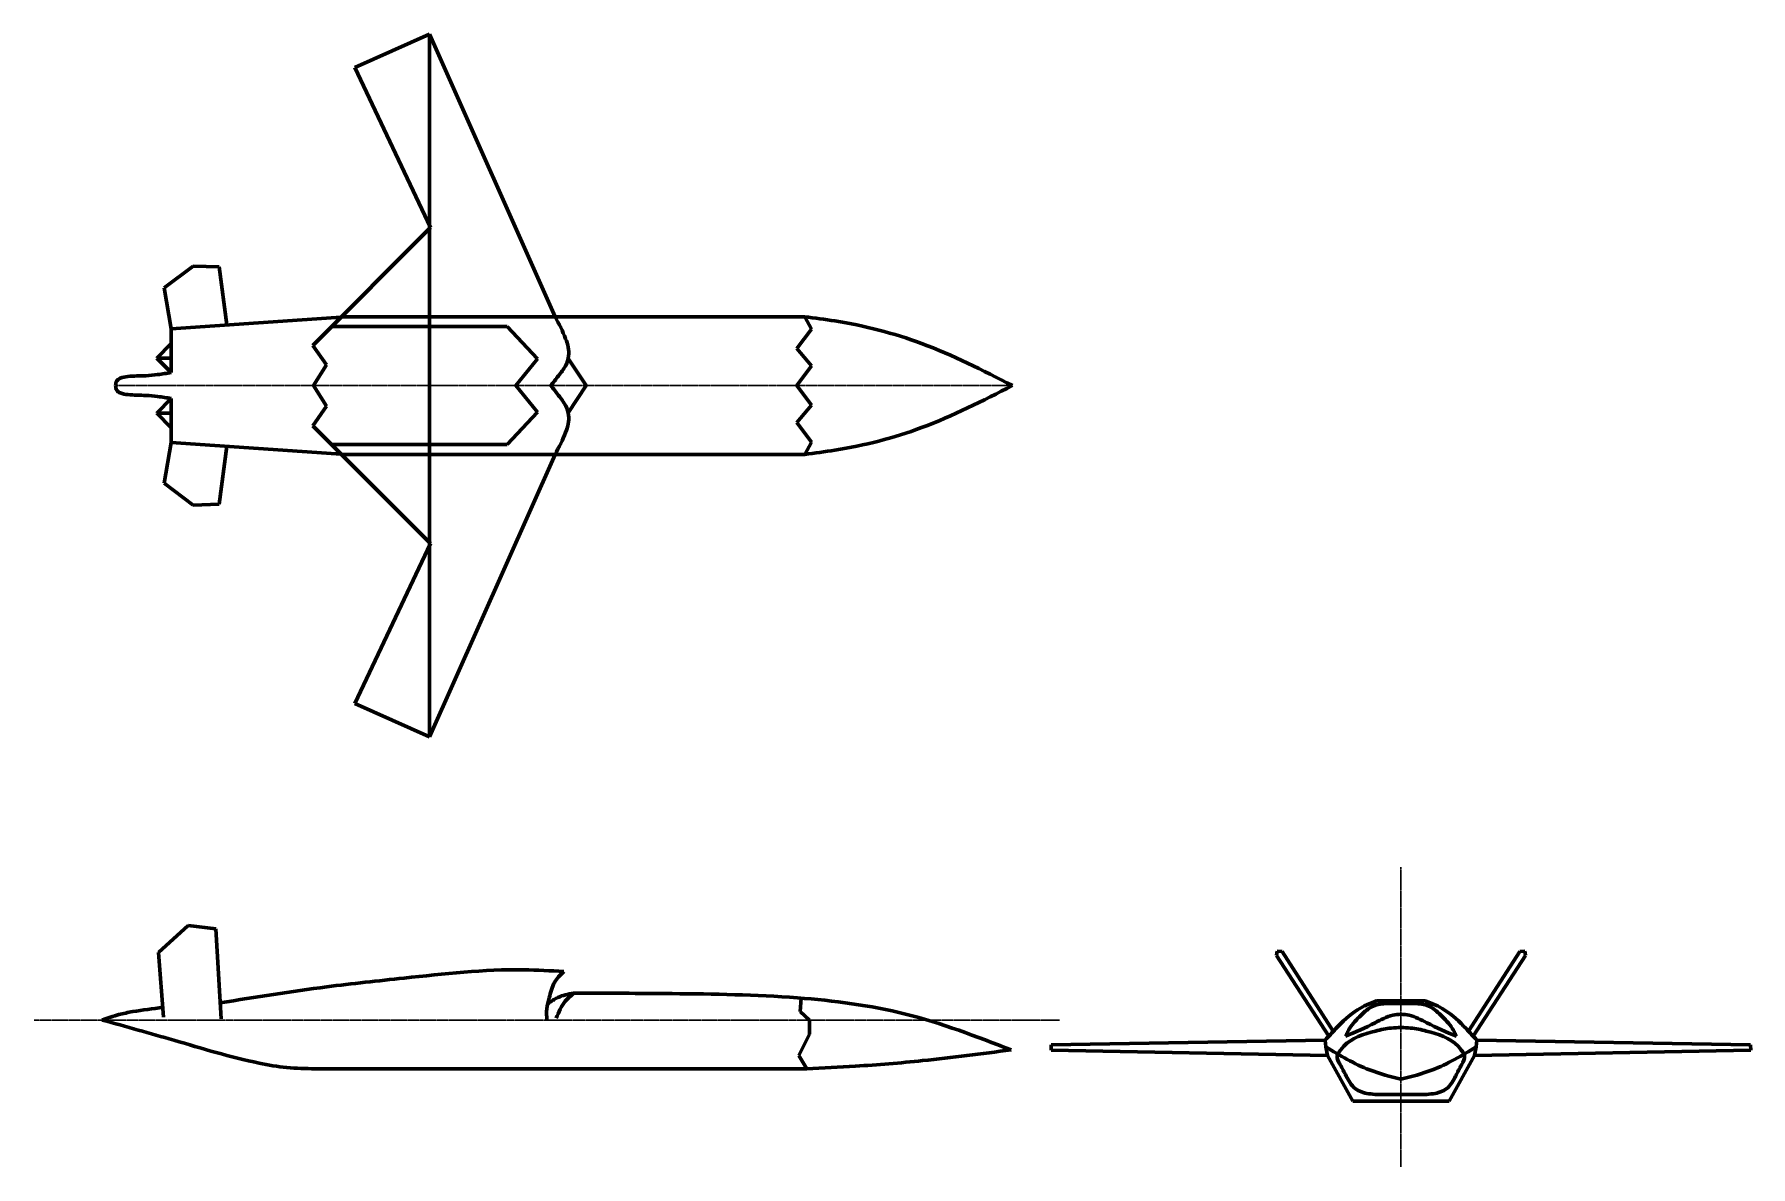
# Model space of a CAD drawing. Header units: millimetres. Extents: x 39448 to 69997, y 20141 to 35071.
# Drawn here: x 58515 to 69997, y 27495 to 35071 of the extents above; entities that cross this region are included whole.
import ezdxf

# ---------------------------------------------------------------- set-up
doc = ezdxf.new("R2010")
doc.units = ezdxf.units.MM
doc.linetypes.add('CENTER', pattern=[2, 1.25, -0.25, 0.25, -0.25])
doc.layers.add('_axes (Оси)', color=6, linetype='CENTER', lineweight=30)
doc.layers.add('_basic (Основной)', color=4, linetype='Continuous', lineweight=60)

msp = doc.modelspace()

# ---------------------------------------------------------------- linework, layer by layer
at = {"layer": '_axes (Оси)', "transparency": 33554687}
for p, q in [((65058.967, 32720.898), (59058.855, 32720.898)), ((65058.967, 32720.898), (59058.855, 32720.898)), ((67657.263, 28080.16), (67657.263, 29499.241)), ((67657.263, 28080.16), (67657.263, 29499.241)), ((58515.277, 28476.296), (65372.376, 28476.296)), ((67657.263, 28080.16), (67657.263, 27495.099)), ((67657.263, 28080.16), (67657.263, 27495.099))]:
    msp.add_line(p, q, dxfattribs=at)
at = {"layer": '_basic (Основной)', "transparency": 33554687}
for p, q in [((61159.772, 35070.745), (60658.559, 34848.104)), ((61999.188, 33181.041), (61159.772, 35070.745)), ((61159.772, 35070.745), (61159.772, 30371.051)), ((60658.559, 34848.104), (61164.657, 33777.969)), ((61164.657, 33777.969), (60378.735, 32989.892)), ((59578.583, 33520.367), (59384.699, 33375.003)), ((59751.432, 33514.882), (59578.583, 33520.367)), ((59802.321, 33126.559), (59751.432, 33514.882)), ((59384.699, 33375.003), (59429.772, 33101.098)), ((60599.516, 33181.041), (59429.772, 33101.098)), ((59429.772, 33101.098), (59429.772, 33002.69)), ((61678.107, 33115.388), (60503.889, 33115.388)), ((61995.809, 33181.041), (60599.516, 33181.041)), ((61881.686, 32898.843), (61678.107, 33115.388)), ((63669.225, 33181.041), (61995.809, 33181.041)), ((63715.249, 33098.546), (63616.089, 32968.558)), ((63715.249, 33098.546), (63669.225, 33181.041)), ((59334.944, 32905.185), (59429.772, 33002.69)), ((59429.772, 33002.69), (59429.772, 32807.68)), ((60378.735, 32989.892), (60470.284, 32859.15)), ((63616.089, 32968.558), (63714.314, 32852.598)), ((59429.772, 32905.185), (59334.944, 32905.185)), ((59334.944, 32905.185), (59429.772, 32807.68)), ((60470.284, 32859.15), (60383.605, 32720.898)), ((61881.686, 32898.843), (61737.296, 32720.898)), ((62207.487, 32720.898), (62087.062, 32902.52)), ((63714.314, 32852.598), (63615.507, 32720.898)), ((59334.944, 32536.612), (59429.772, 32634.117)), ((59429.772, 32439.107), (59429.772, 32634.117)), ((60470.284, 32582.646), (60383.605, 32720.898)), ((61881.686, 32542.953), (61737.296, 32720.898)), ((62207.487, 32720.898), (62087.062, 32539.277)), ((63714.314, 32589.199), (63615.507, 32720.898)), ((59429.772, 32536.612), (59334.944, 32536.612)), ((59334.944, 32536.612), (59429.772, 32439.107)), ((60378.735, 32451.905), (60470.284, 32582.646)), ((61881.686, 32542.953), (61678.107, 32326.408)), ((63616.089, 32473.238), (63714.314, 32589.199)), ((59429.772, 32340.699), (59429.772, 32439.107)), ((61164.657, 31663.828), (60378.735, 32451.905)), ((63715.249, 32343.25), (63616.089, 32473.238)), ((59384.699, 32066.794), (59429.772, 32340.699)), ((60599.516, 32260.756), (59429.772, 32340.699)), ((59802.321, 32315.238), (59751.432, 31926.915)), ((61678.107, 32326.408), (60503.889, 32326.408)), ((63715.249, 32343.25), (63669.225, 32260.756)), ((61995.809, 32260.756), (60599.516, 32260.756)), ((61999.188, 32260.756), (61159.772, 30371.051)), ((63669.225, 32260.756), (61995.809, 32260.756)), ((59578.583, 31921.429), (59384.699, 32066.794)), ((59751.432, 31926.915), (59578.583, 31921.429)), ((60658.559, 30593.693), (61164.657, 31663.828)), ((61159.772, 30371.051), (60658.559, 30593.693)), ((59545.08, 29107.825), (59345.557, 28928.012)), ((59729.487, 29086.67), (59545.08, 29107.825)), ((59765.764, 28483.767), (59729.487, 29086.67)), ((66824.834, 28907.295), (66828.789, 28937.934)), ((66828.789, 28937.934), (66862.009, 28933.646)), ((68485.738, 28937.934), (68452.518, 28933.646)), ((68489.693, 28907.295), (68485.738, 28937.934)), ((59345.557, 28928.012), (59380.323, 28495.855)), ((67174.4, 28368.797), (66824.834, 28907.295)), ((66862.009, 28933.646), (67204.178, 28400.702)), ((68452.518, 28933.646), (68110.349, 28400.702)), ((68140.127, 28368.797), (68489.693, 28907.295)), ((63638.588, 28534.061), (63645.604, 28622.496)), ((67494.892, 28604.954), (67657.263, 28604.954)), ((67819.635, 28604.954), (67657.263, 28604.954)), ((63701.82, 28476.296), (63638.588, 28534.061)), ((63701.82, 28381.429), (63701.82, 28476.296)), ((63629.335, 28238.048), (63701.82, 28381.429)), ((65317.625, 28273.842), (65318.294, 28310.121)), ((67165.918, 28239.768), (65317.625, 28273.842)), ((65318.294, 28310.121), (67149.563, 28341.924)), ((67149.563, 28341.924), (67154.506, 28296.445)), ((67154.506, 28296.445), (67165.918, 28239.768)), ((68160.021, 28296.445), (68148.609, 28239.768)), ((68148.609, 28239.768), (69996.902, 28273.842)), ((68164.964, 28341.924), (68160.021, 28296.445)), ((69996.233, 28310.121), (68164.964, 28341.924)), ((69996.902, 28273.842), (69996.233, 28310.121)), ((60394.03, 28150.455), (63682.892, 28150.455)), ((63682.892, 28150.455), (63629.335, 28238.048)), ((67165.918, 28239.768), (67335.309, 27932.773)), ((68148.609, 28239.768), (67979.218, 27932.773)), ((67335.309, 27932.773), (67657.263, 27932.773)), ((67979.218, 27932.773), (67657.263, 27932.773))]:
    msp.add_line(p, q, dxfattribs=at)
for points in [[(61999.188, 33181.041), (62069.563, 33033.891), (62089.776, 32919.006), (62070.141, 32856.08), (62022.208, 32786.802), (61971.092, 32720.898)], [(65058.967, 32720.898), (64450.347, 33002.43), (63871.239, 33153.217), (63669.225, 33181.041)], [(59429.772, 32807.68), (59340.363, 32794.137), (59262.303, 32787.035), (59140.772, 32781.498), (59090.198, 32769.761), (59066.716, 32752.607), (59058.855, 32720.898)], [(59429.772, 32634.117), (59340.363, 32647.659), (59262.303, 32654.761), (59140.772, 32660.299), (59090.198, 32672.036), (59066.716, 32689.189), (59058.855, 32720.898)], [(61999.188, 32260.756), (62069.563, 32407.905), (62089.776, 32522.79), (62070.141, 32585.717), (62022.208, 32654.994), (61971.092, 32720.898)], [(65058.967, 32720.898), (64450.347, 32439.367), (63871.239, 32288.579), (63669.225, 32260.756)], [(62056.625, 28800.408), (61791.145, 28812.177), (60988.549, 28756.688), (60470.987, 28698.201), (59759.289, 28591.39)], [(62056.625, 28800.408), (61994.669, 28727.478), (61960.135, 28624.868), (61943.827, 28551.027), (61943.827, 28476.296)], [(62122.988, 28656.032), (62017.106, 28626.936), (61949.931, 28584.998)], [(62122.988, 28656.032), (62067.308, 28602.099), (62005.801, 28488.123)], [(65050.118, 28276.52), (64342.033, 28516.47), (63620.446, 28624.447), (62781.567, 28653.033), (62122.988, 28656.032)], [(67149.563, 28341.924), (67221.126, 28418.58), (67367.331, 28545.118), (67494.892, 28604.954)], [(68164.964, 28341.924), (68093.401, 28418.58), (67947.196, 28545.118), (67819.635, 28604.954)], [(59375.172, 28559.876), (59173.158, 28532.196), (59080.651, 28512.175), (58969.963, 28476.296)], [(58969.963, 28476.296), (59448.005, 28341.131), (60019.262, 28187.824), (60204.25, 28158.12), (60394.03, 28150.455)], [(67286.277, 28367.669), (67313.904, 28420.45), (67390.645, 28508.827), (67471.07, 28568.972), (67566.23, 28586.771), (67657.263, 28586.771)], [(67657.263, 28514.666), (67602.452, 28508.213), (67484.577, 28457.888), (67286.277, 28367.669)], [(68028.25, 28367.669), (68000.623, 28420.45), (67923.882, 28508.827), (67843.457, 28568.972), (67748.297, 28586.771), (67657.263, 28586.771)], [(67657.263, 28514.666), (67712.075, 28508.213), (67829.95, 28457.888), (68028.25, 28367.669)], [(67657.263, 28426.018), (67592.688, 28422.505), (67487.449, 28402.656), (67275.085, 28300.726), (67234.303, 28248.788)], [(67657.263, 28426.018), (67721.839, 28422.505), (67827.078, 28402.656), (68039.442, 28300.726), (68080.224, 28248.788)], [(63682.892, 28150.455), (64007.438, 28167.38), (64457.395, 28204.35), (65050.118, 28276.52)], [(67657.263, 28080.16), (67447.133, 28142.4), (67154.506, 28296.445)], [(67234.303, 28248.788), (67231.12, 28236.473), (67249.997, 28179.023), (67291.462, 28101.09), (67350.712, 28017.435), (67441.48, 27983.253), (67554.007, 27977.659), (67657.263, 27977.659)], [(67657.263, 28080.16), (67867.394, 28142.4), (68160.021, 28296.445)], [(68080.224, 28248.788), (68083.407, 28236.473), (68064.53, 28179.023), (68023.065, 28101.09), (67963.815, 28017.435), (67873.047, 27983.253), (67760.52, 27977.659), (67657.263, 27977.659)]]:
    msp.add_spline(points, degree=3, dxfattribs=at)

doc.saveas('drawing.dxf')
